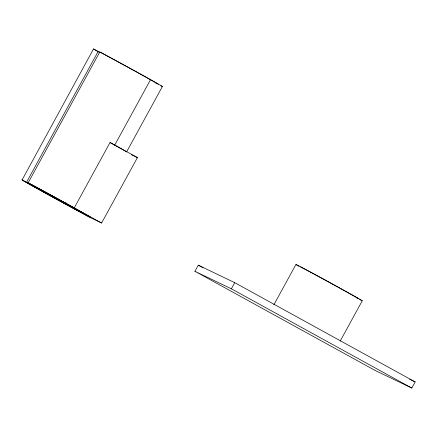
<?xml version="1.0" encoding="UTF-8"?>
<svg xmlns="http://www.w3.org/2000/svg" width="437" height="437" viewBox="0 0 437 437"><rect width="100%" height="100%" fill="white"/><g stroke="black" fill="none" stroke-linecap="round" stroke-linejoin="round"><path stroke-width="0.66" d="M160.86 85.821A40.237 0.421 28.7 0 0 144.527 76.317A40.237 0.421 28.7 0 0 100.718 52.44L99.8 51.954L28.143 182.83L29.066 183.316A40.237 0.421 28.7 0 1 71.242 206.291L78.884 210.547A40.237 0.421 28.7 0 1 66.774 204.729L57.728 199.807A40.237 0.421 28.7 0 1 22.074 179.962L93.507 48.944L99.663 52.369M28.143 182.83L38.276 188.32A35.577 0.371 28.7 0 1 81.528 212.12A35.577 0.371 28.7 0 1 72.788 207.925A35.577 0.371 28.7 0 1 29.53 184.124L26.493 182.376L98.145 51.495M65.468 203.964L66.124 202.768M74.214 207.946L110.042 142.506L137.431 157.577L101.603 223.017L88.635 216.79L48.944 194.962A37.888 0.399 28.7 0 1 24.024 181.022M162.411 86.499L126.583 151.934A40.237 0.421 28.7 0 0 114.713 145.106L150.541 79.665M194.907 271.29L198.267 265.155L234.735 282.668L415.15 381.922L411.791 388.056L375.317 370.549L194.907 271.29L231.375 288.802L411.791 388.056M231.375 288.802L234.735 282.668M273.862 304.818L295.931 264.511M340.199 341.073L362.268 300.765M131.537 154.747L137.431 157.577M409.682 379.294L415.15 381.922M30.443 184.092L30.612 184.185A37.888 0.399 28.7 0 1 62.114 201.282L101.603 223.017M99.8 51.954L109.927 57.444A35.577 0.371 28.7 0 1 158.331 84.265M198.267 265.155L203.047 267.788M21.85 179.826L26.493 182.376M110.042 142.506L114.713 145.106M93.507 48.944L93.726 49.081A40.237 0.421 28.7 0 0 99.762 52.533M298.979 266.341A37.888 0.399 28.7 0 1 328.651 281.941A37.888 0.399 28.7 0 1 359.591 299.509M342.684 289.726A33.223 0.35 28.7 0 1 356.406 297.728M300.536 266.925A33.223 0.35 28.7 0 1 342.073 289.387M157.407 83.893A35.577 0.371 28.7 0 1 155.812 83.085"/></g></svg>
